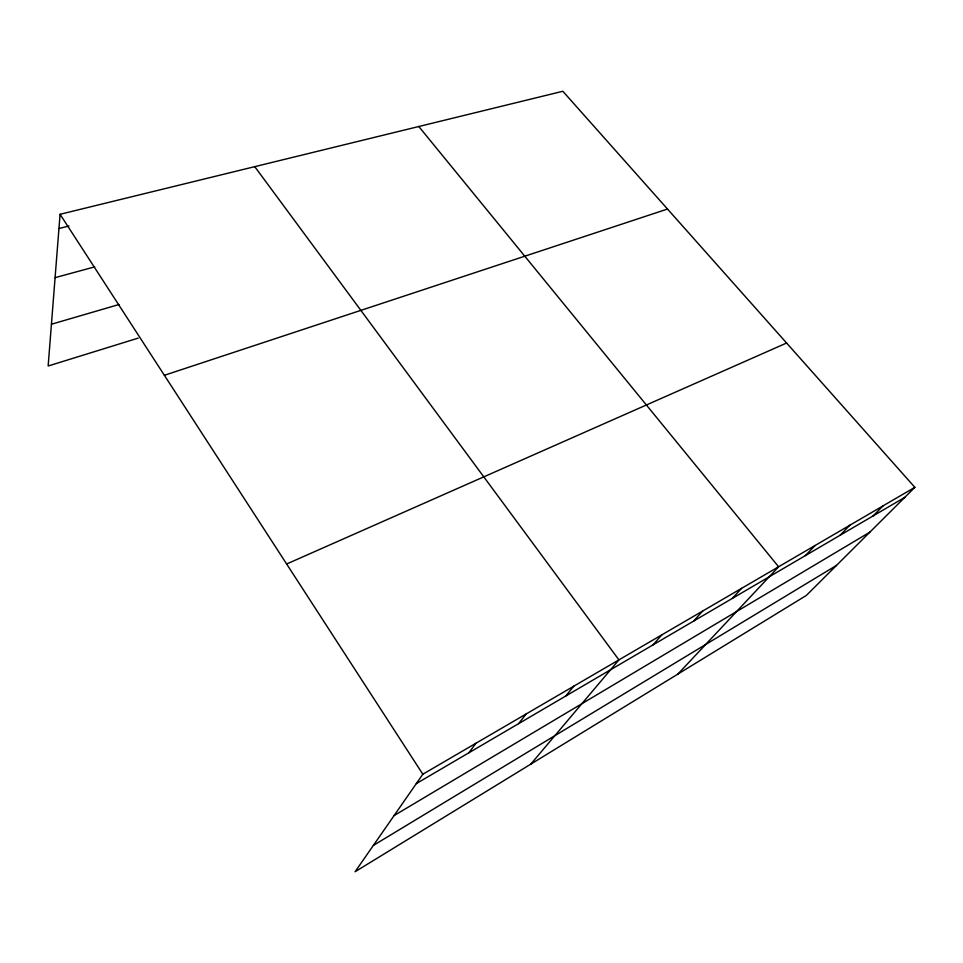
<?xml version="1.0" encoding="UTF-8"?>
<svg xmlns="http://www.w3.org/2000/svg" width="963" height="963" viewBox="0 0 963 963"><rect width="100%" height="100%" fill="white"/><g stroke="black" fill="none" stroke-linecap="round" stroke-linejoin="round"><path stroke-width="1.44" d="M914.85 487.326L422.829 774.216L355.094 871.732L806.38 595.411L914.85 487.326L562.837 91.268L60.067 214.292L48.15 366L138.154 338.133M468.861 752.801L475.927 743.255M518.6 723.646L526.159 713.968M565.775 696.008L573.755 686.21M530.782 764.165L618.92 659.884L254.75 166.647M653.143 644.813L661.822 634.858M693.673 621.063L702.653 611.06M732.313 598.42L741.534 588.393M677.892 674.076L778.61 566.774L418.797 126.514M805.417 555.579L815.059 545.515M840.037 535.296L849.835 525.232M873.128 515.915L883.071 505.864M373.379 845.406L836.498 565.401M394.096 815.577L869.866 532.154M416.317 783.593L904.787 497.353M286.637 564.005L786.59 343.021M164.384 375.293L667.515 209.043M51.436 324.23L119.003 304.513M55.096 277.645L94.663 266.883M58.948 228.52L68.951 226.004M60.067 214.292L422.829 774.216"/></g></svg>
